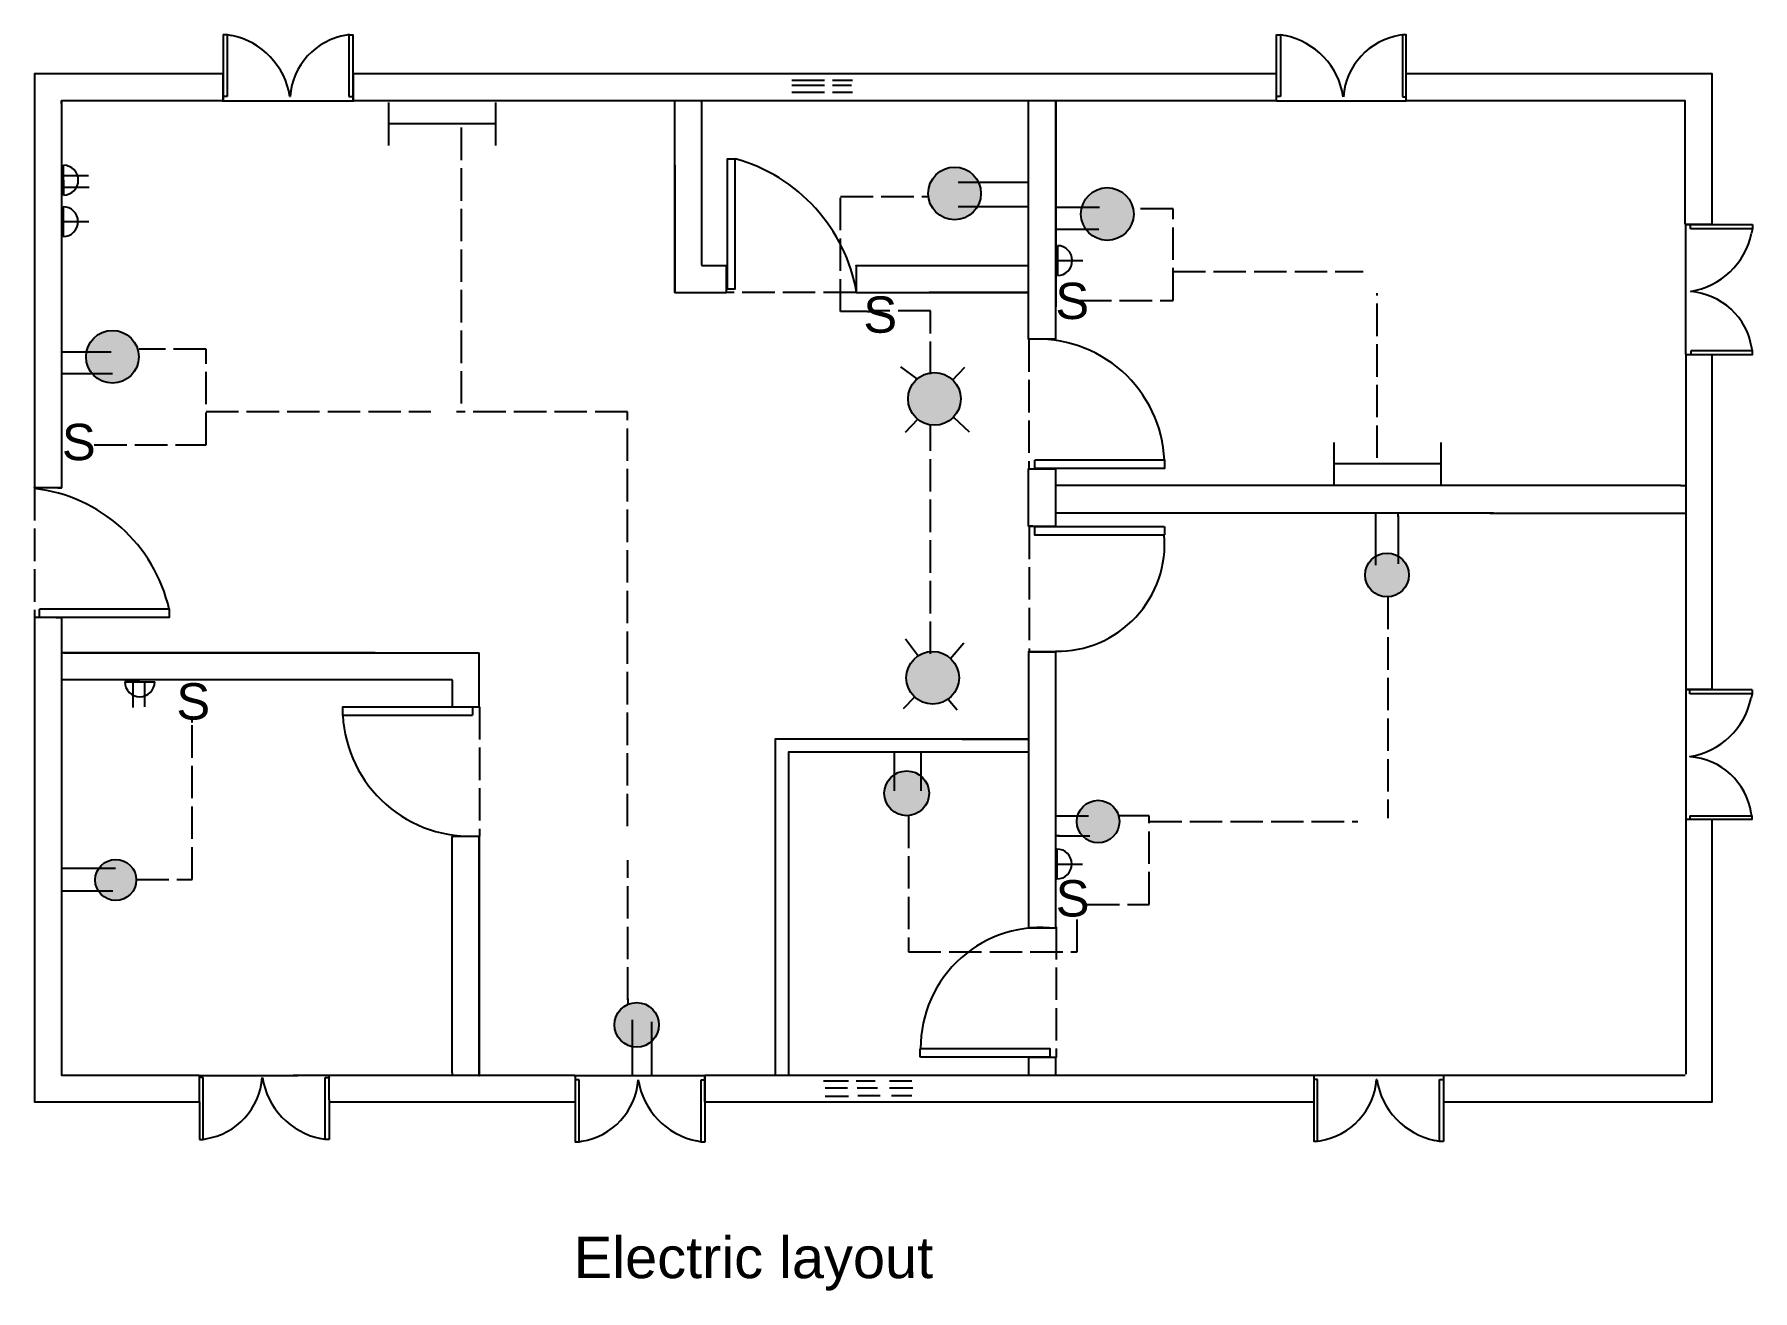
# Model space of a CAD drawing. Header units: millimetres. Extents: x 1752 to 4437, y 962 to 1601.
# Drawn here: x 2627 to 3262, y 1029 to 1493 of the extents above; entities that cross this region are included whole.
import ezdxf

# ---------------------------------------------------------------- set-up
doc = ezdxf.new("R2010")
doc.units = ezdxf.units.MM
doc.linetypes.add('ACAD_ISO02W100', pattern=[15, 12, -3])
for name, color, linetype in [('celling mounted light', 50, 'Continuous'), ('dotted', 100, 'ACAD_ISO02W100'), ('Socket', 80, 'Continuous'), ('Switch', 154, 'Continuous'), ('tube light', 10, 'Continuous')]:
    doc.layers.add(name, color=color, linetype=linetype)
doc.layers.add('wire', color=90, linetype='ACAD_ISO02W100', plot=False)
doc.styles.get("Standard").update_dxf_attribs({"font": 'arial.ttf'})

msp = doc.modelspace()

# ---------------------------------------------------------------- hatches: boundary and pattern name
at = {"layer": 'celling mounted light'}
h = msp.add_hatch(color=256, dxfattribs=at)
h.dxf.hatch_style = 1
h.paths.add_polyline_path([(2665.256, 1373.861, 1), (2645.773, 1373.861, 1)])
h.paths.add_polyline_path([(2969.002, 1358.29, 1), (2949.519, 1358.29, 1)])
h.paths.add_polyline_path([(2976.474, 1434.211, 1), (2956.992, 1434.211, 1)])
h.paths.add_polyline_path([(3032.902, 1426.605, 1), (3013.419, 1426.605, 1)])
h.paths.add_polyline_path([(3118.454, 1293.218, 1), (3134.611, 1293.218, 1)])
h = msp.add_hatch(color=256, dxfattribs=at)
h.dxf.hatch_style = 1
h.paths.add_polyline_path([(2948.893, 1255.262, 1), (2968.376, 1255.262, 1)])
h.paths.add_polyline_path([(2957.312, 1212.567, 1), (2940.751, 1212.567, 1)])
h.paths.add_polyline_path([(3027.617, 1202.123, 1), (3011.912, 1202.123, 1)])
h.paths.add_polyline_path([(2841.015, 1127.024, 1), (2857.487, 1127.024, 1)])
h.paths.add_polyline_path([(2664.349, 1180.56, 1), (2649.167, 1180.56, 1)])

# ---------------------------------------------------------------- linework, layer by layer
for p, q in [((2696.42, 1492.982), (2696.42, 1471.375)), ((2697.919, 1492.984), (2699.612, 1492.6)), ((2742.8, 1492.861), (2744.359, 1492.861)), ((2742.897, 1492.861), (2742.897, 1469.989)), ((2744.456, 1468.432), (2744.456, 1492.958)), ((3085.65, 1468.381), (3085.65, 1492.941)), ((3085.683, 1492.813), (3087.163, 1492.813)), ((3087.163, 1492.813), (3087.163, 1470.011)), ((3087.165, 1492.922), (3088.858, 1492.538)), ((2702.529, 1491.556), (2702.525, 1491.554)), ((3091.775, 1491.494), (3091.772, 1491.492)), ((2696.427, 1478.406), (2696.427, 1468.416)), ((2696.427, 1468.37), (2696.427, 1478.382)), ((2696.427, 1478.382), (2696.427, 1468.416)), ((2744.456, 1478.359), (2744.456, 1468.432)), ((3133.866, 1478.378), (3133.637, 1478.378)), ((2636.699, 1467.463), (2636.699, 1468.37)), ((2696.066, 1468.367), (2744.75, 1468.367)), ((2697.966, 1469.993), (2696.425, 1469.993)), ((2696.425, 1469.993), (2696.427, 1469.993)), ((2696.427, 1468.416), (2696.427, 1468.37)), ((2742.897, 1469.993), (2744.481, 1469.993)), ((2744.457, 1468.451), (2744.457, 1468.37)), ((2863.329, 1397.568), (2863.329, 1468.37)), ((2873.266, 1467.984), (2873.266, 1468.371)), ((2994.098, 1467.008), (2994.098, 1468.364)), ((3087.163, 1470.011), (3085.683, 1470.011)), ((3132.264, 1469.953), (3133.637, 1469.953)), ((3133.912, 1468.382), (3133.519, 1468.382)), ((2882.614, 1446.984), (2885.608, 1446.984)), ((2968.007, 1438.406), (2992.975, 1438.406)), ((2992.969, 1438.374), (2994.101, 1438.374)), ((2968.053, 1429.437), (2994.101, 1429.437)), ((3020.293, 1428.978), (3003.982, 1428.978)), ((3236.694, 1422.834), (3246.673, 1422.834)), ((3237.061, 1422.716), (3261.621, 1422.716)), ((3238.667, 1421.169), (3238.667, 1422.757)), ((3246.673, 1422.834), (3246.673, 1422.786)), ((3246.673, 1422.786), (3246.701, 1422.786)), ((3246.701, 1422.786), (3246.673, 1422.786)), ((3019.991, 1420.832), (3003.982, 1420.832)), ((3260.175, 1416.591), (3260.172, 1416.594)), ((3261.602, 1421.201), (3261.218, 1419.508)), ((2882.403, 1397.646), (2882.403, 1407.51)), ((2993.773, 1407.559), (2994.091, 1407.559)), ((2882.403, 1397.647), (2882.403, 1397.568)), ((2934.492, 1390.59), (2935.477, 1390.59)), ((2636.918, 1375.63), (2655.072, 1375.63)), ((3236.907, 1374.712), (3239.397, 1374.712)), ((3236.919, 1374.769), (3236.919, 1251.167)), ((3238.825, 1376.108), (3238.825, 1374.864)), ((3238.827, 1376.089), (3238.827, 1376.03)), ((3238.827, 1374.955), (3238.827, 1374.744)), ((3238.827, 1374.782), (3238.827, 1374.716)), ((2636.918, 1367.669), (2655.515, 1367.669)), ((2952.92, 1365.668), (2946.846, 1370.101)), ((2966.002, 1365.202), (2970.557, 1369.985)), ((2784.735, 1353.48), (2782.668, 1353.48)), ((2953.037, 1350.735), (2948.482, 1345.835)), ((2966.352, 1351.552), (2972.076, 1346.068)), ((2996.319, 1332.624), (2996.319, 1335.619)), ((3235.119, 1326.357), (3004.085, 1326.357)), ((3234.955, 1326.353), (3236.67, 1326.353)), ((3165.875, 1316.034), (3004.085, 1316.034)), ((3122.271, 1316.059), (3122.271, 1296.844)), ((3130.656, 1314.672), (3130.656, 1316.038)), ((3130.657, 1315.074), (3130.657, 1297.337)), ((3164.554, 1316.031), (3235.631, 1316.031)), ((3235.548, 1316.031), (3236.692, 1316.031)), ((2994.25, 1311.23), (2994.097, 1311.23)), ((2994.208, 1311.234), (3003.934, 1311.234)), ((3044.266, 1311.125), (3044.266, 1308.131)), ((2628.565, 1277.559), (2628.565, 1280.553)), ((2637.671, 1264.462), (2636.745, 1264.462)), ((2791.084, 1264.46), (2791.084, 1264.468)), ((2791.085, 1264.391), (2791.085, 1264.467)), ((2948.585, 1269.648), (2953.001, 1263.767)), ((2965.146, 1262.296), (2970.114, 1268.178)), ((2994.211, 1264.883), (2994.094, 1264.883)), ((2994.208, 1264.883), (3003.934, 1264.883)), ((2637.066, 1254.488), (2636.699, 1254.488)), ((3236.903, 1251.227), (3236.903, 1201.363)), ((3236.918, 1251.2), (3236.918, 1250.88)), ((3236.941, 1250.877), (3261.432, 1250.877)), ((3236.941, 1250.865), (3236.941, 1250.877)), ((3246.688, 1250.865), (3236.941, 1250.865)), ((3238.456, 1249.361), (3238.456, 1250.88)), ((3246.701, 1251.189), (3246.701, 1250.878)), ((2788.617, 1244.48), (2788.617, 1241.486)), ((2951.897, 1248.144), (2947.665, 1243.733)), ((2964.41, 1247.409), (2967.722, 1243.366)), ((3259.986, 1244.751), (3259.984, 1244.755)), ((3261.414, 1249.361), (3261.03, 1247.668)), ((2944.445, 1227.76), (2944.445, 1213.434)), ((2954.211, 1227.76), (2954.211, 1213.434)), ((3004.378, 1204.217), (3016.217, 1204.217)), ((3114.36, 1202.118), (3115.693, 1202.118)), ((3126.798, 1204.528), (3126.798, 1203.429)), ((3236.919, 1202.877), (3236.919, 1108.815)), ((3238.463, 1204.249), (3238.463, 1202.877)), ((2791.085, 1196.573), (2781.284, 1196.573)), ((2791.061, 1196.574), (2791.085, 1196.574)), ((3005.463, 1196.837), (3004.081, 1196.837)), ((3004.872, 1196.826), (3016.71, 1196.826)), ((2656.607, 1184.798), (2637.071, 1184.798)), ((2655.677, 1176.435), (2637.071, 1176.435)), ((2994.222, 1162.924), (2994.094, 1162.924)), ((2845.933, 1136.585), (2845.933, 1134.651)), ((2847.548, 1128.928), (2847.548, 1112.117)), ((2854.761, 1128.127), (2854.761, 1112.117)), ((2954.04, 1115.11), (2954.04, 1118.104)), ((2847.575, 1112.184), (2847.575, 1108.346)), ((2854.748, 1112.404), (2854.748, 1108.346)), ((2687.364, 1108.366), (2724.006, 1108.366)), ((2689.053, 1107.544), (2687.7, 1107.544)), ((2687.701, 1098.536), (2687.701, 1108.359)), ((2689.047, 1084.743), (2689.047, 1107.56)), ((2722.315, 1108.378), (2742.458, 1108.378)), ((2734.131, 1107.548), (2735.622, 1107.548)), ((2735.622, 1107.549), (2735.622, 1107.488)), ((2735.623, 1099.294), (2735.623, 1107.533)), ((2735.633, 1107.479), (2735.633, 1108.379)), ((2781.102, 1109.262), (2781.102, 1108.371)), ((2826.209, 1108.338), (2861.546, 1108.338)), ((2826.573, 1107.779), (2826.573, 1108.338)), ((2827.976, 1106.682), (2826.58, 1106.682)), ((2861.15, 1108.336), (2874.744, 1108.336)), ((2873.05, 1106.687), (2874.445, 1106.687)), ((2874.423, 1108.017), (2874.423, 1108.336)), ((2874.441, 1108.337), (2874.441, 1108.37)), ((2874.441, 1108.37), (2874.441, 1098.542)), ((2874.441, 1098.542), (2874.441, 1108.337)), ((2918.311, 1106.319), (2927.509, 1106.319)), ((2930.364, 1106.319), (2937.342, 1106.319)), ((2942.734, 1106.319), (2950.98, 1106.319)), ((3099.084, 1108.441), (3099.42, 1108.441)), ((3099.412, 1108.462), (3147.605, 1108.462)), ((3100.789, 1106.799), (3099.419, 1106.799)), ((3145.898, 1106.868), (3147.227, 1106.868)), ((3147.115, 1106.869), (3147.42, 1106.869)), ((3147.42, 1108.445), (3147.42, 1083.914)), ((2636.697, 1098.553), (2636.697, 1098.544)), ((2636.697, 1098.544), (2636.697, 1098.544)), ((2687.622, 1098.547), (2687.622, 1098.544)), ((2735.613, 1099.389), (2735.613, 1084.642)), ((2735.706, 1098.544), (2735.617, 1098.544)), ((2826.441, 1098.542), (2826.441, 1098.544)), ((2826.478, 1098.599), (2826.478, 1098.544)), ((2874.397, 1098.544), (2874.397, 1083.723)), ((2918.946, 1103.785), (2927.192, 1103.785)), ((2918.946, 1100.617), (2927.509, 1100.617)), ((2930.681, 1103.785), (2938.293, 1103.785)), ((2930.998, 1100.934), (2939.245, 1100.934)), ((2942.734, 1103.785), (2951.297, 1103.785)), ((2943.368, 1100.934), (2950.98, 1100.934)), ((3099.078, 1098.546), (3099.421, 1098.546)), ((2729.527, 1086.055), (2729.531, 1086.057)), ((2687.71, 1084.802), (2687.71, 1084.686)), ((2687.71, 1084.686), (2689.046, 1084.686)), ((2734.182, 1084.612), (2732.168, 1085.052)), ((2868.451, 1085.152), (2868.455, 1085.155)), ((2873.061, 1083.725), (2871.368, 1084.109)), ((3141.244, 1085.193), (3141.248, 1085.196)), ((3141.294, 1085.361), (3141.298, 1085.363)), ((3145.904, 1083.933), (3144.211, 1084.317))]:
    msp.add_line(p, q)
for points in [[(2696.421, 1492.985), (2697.925, 1492.985), (2697.925, 1470.028)], [(3085.65, 1468.381), (3133.65, 1468.381), (3133.65, 1492.846), (3132.277, 1492.846), (3132.277, 1469.973)], [(2696.427, 1478.382), (2626.69, 1478.382), (2626.69, 1325.493)], [(3085.65, 1478.382), (2744.427, 1478.382)], [(3246.701, 1422.786), (3246.701, 1478.382), (3133.848, 1478.382)], [(2696.427, 1468.37), (2636.694, 1468.37), (2636.694, 1325.493)], [(2721.121, 1470.028), (2721.195, 1470.028)], [(3085.848, 1468.37), (2744.457, 1468.37)], [(3003.962, 1380.425), (2994.094, 1380.425), (2994.094, 1467.038)], [(3003.747, 1380.41), (3004.085, 1380.41), (3004.085, 1468.099), (3004.085, 1392.375)], [(3236.694, 1422.834), (3236.694, 1468.37), (3133.848, 1468.37)], [(2863.329, 1444.644), (2863.329, 1397.568), (2882.403, 1397.568), (2882.403, 1397.573)], [(2882.662, 1446.935), (2882.662, 1398.935), (2885.662, 1398.935), (2885.662, 1446.935)], [(3236.839, 1422.804), (3236.839, 1374.804)], [(3261.604, 1422.699), (3261.604, 1421.195), (3238.646, 1421.195)], [(2930.402, 1407.495), (2930.402, 1407.562), (2993.784, 1407.562)], [(2930.403, 1407.51), (2930.403, 1397.568), (2994.083, 1397.568), (2957.357, 1397.568)], [(3238.646, 1397.999), (3238.646, 1397.931)], [(3238.827, 1374.716), (3261.526, 1374.716), (3261.526, 1376.089), (3238.825, 1376.089)], [(3246.701, 1251.167), (3246.701, 1374.716)], [(2996.369, 1332.672), (3044.369, 1332.672), (3044.369, 1335.672), (2996.369, 1335.672)], [(2994.094, 1311.213), (2994.094, 1332.425), (3003.962, 1332.425)], [(2995.7, 1311.213), (2994.094, 1311.213), (3004.085, 1311.213), (3004.085, 1332.419), (3003.905, 1332.419)], [(2626.685, 1325.493), (2626.685, 1325.501), (2636.607, 1325.501)], [(2635.302, 1325.493), (2636.694, 1325.493), (2626.685, 1325.493)], [(3044.217, 1311.077), (2996.217, 1311.077), (2996.217, 1308.077), (3044.217, 1308.077)], [(2634.771, 1277.553), (2636.694, 1277.553), (2626.685, 1277.553)], [(2636.607, 1277.501), (2626.685, 1277.501), (2626.685, 1277.553)], [(2626.69, 1277.553), (2626.69, 1098.544), (2687.709, 1098.544), (2687.709, 1084.743)], [(2628.614, 1277.606), (2676.614, 1277.606), (2676.614, 1280.606), (2628.614, 1280.606)], [(2636.694, 1277.553), (2636.694, 1108.37), (2687.622, 1108.37)], [(2752.628, 1264.468), (2637.424, 1264.468), (2791.084, 1264.468)], [(2781.103, 1254.372), (2781.103, 1244.573), (2791.085, 1244.573), (2791.085, 1264.398)], [(2994.208, 1162.923), (3004.085, 1162.923), (3004.085, 1264.9), (2994.094, 1264.9)], [(2994.551, 1264.9), (2994.094, 1264.9), (2994.094, 1162.924)], [(3261.415, 1250.859), (3261.415, 1249.355), (3238.458, 1249.355), (3238.458, 1249.354)], [(2788.568, 1244.432), (2740.568, 1244.432), (2740.568, 1241.432), (2788.568, 1241.432)], [(2969.366, 1232.615), (2994.02, 1232.615), (2900.391, 1232.615), (2900.391, 1108.431)], [(2994.058, 1227.801), (2905.382, 1227.801), (2905.382, 1108.431)], [(3238.458, 1226.159), (3238.458, 1226.091)], [(3147.42, 1098.544), (3246.701, 1098.544), (3246.701, 1202.877)], [(3238.463, 1204.249), (3261.338, 1204.249), (3261.338, 1202.877), (3236.919, 1202.877)], [(2781.104, 1109.248), (2781.104, 1196.572), (2781.414, 1196.572)], [(2791.031, 1196.573), (2791.085, 1196.573), (2791.028, 1196.573)], [(2954.09, 1115.158), (3002.09, 1115.158), (3002.09, 1118.158), (2954.09, 1118.158)], [(2900.384, 1108.372), (3004.085, 1108.372), (3004.085, 1114.923), (2994.208, 1114.923)], [(2994.223, 1114.922), (2994.094, 1114.922), (2994.094, 1108.399)], [(2735.635, 1084.626), (2734.131, 1084.626), (2734.131, 1107.548)], [(2735.685, 1108.37), (2826.441, 1108.37)], [(2826.576, 1108.266), (2826.576, 1083.8), (2827.949, 1083.8), (2827.949, 1106.673)], [(2849.859, 1106.681), (2849.791, 1106.681)], [(2874.397, 1083.723), (2873.055, 1083.723), (2873.055, 1106.681)], [(2874.441, 1108.37), (2900.391, 1108.37)], [(3004.055, 1108.445), (3099.281, 1108.445)], [(3099.42, 1108.474), (3099.42, 1084.009), (3100.792, 1084.009), (3100.792, 1106.799)], [(3122.702, 1106.889), (3122.634, 1106.889)], [(3147.402, 1083.932), (3145.898, 1083.932), (3145.898, 1106.868)], [(3147.42, 1108.445), (3236.694, 1108.445)], [(2735.687, 1098.544), (2826.478, 1098.544)], [(2874.402, 1098.544), (3099.264, 1098.544)]]:
    msp.add_lwpolyline(points)
for points in [[(2743.03, 1492.907), (2742.061, 1492.691), (2742.061, 1492.69, 0.3497853), (2721.189, 1470.028)], [(3132.277, 1492.845), (3131.308, 1492.63), (3131.308, 1492.629, 0.3497853), (3110.435, 1469.966)], [(2873.266, 1468.002), (2873.266, 1407.692, 0.4142136), (2873.396, 1407.562), (2882.415, 1407.562), (2882.415, 1407.319)], [(3261.525, 1376.089), (3261.31, 1377.058), (3261.309, 1377.058, 0.3497853), (3238.646, 1397.931)], [(3004.086, 1264.78), (3004.077, 1265.035, 0.4425591), (3044.22, 1308.072)], [(2781.104, 1254.358, 0.4142136), (2780.974, 1254.488), (2637.048, 1254.488)], [(3261.337, 1204.25), (3261.122, 1205.219), (3261.12, 1205.219, 0.3497853), (3238.458, 1226.091)], [(2689.025, 1084.704), (2689.994, 1084.919), (2689.995, 1084.92, 0.3497853), (2710.867, 1107.583)], [(2827.95, 1083.802), (2828.919, 1084.017), (2828.919, 1084.018, 0.3497853), (2849.791, 1106.681)], [(3100.793, 1084.01), (3101.762, 1084.225), (3101.762, 1084.226, 0.3497853), (3122.634, 1106.889)]]:
    msp.add_lwpolyline(points, format="xyb")
msp.add_lwpolyline([(2791.085, 1196.633), (2791.085, 1108.208)], close=True)
for centre, radius in [((2966.733, 1434.211), 9.741), ((3023.16, 1426.605), 9.741), ((2959.26, 1358.29), 9.741), ((3126.533, 1293.218), 8.078), ((2958.634, 1255.262), 9.741), ((2949.031, 1212.567), 8.281), ((3019.765, 1202.123), 7.853), ((2656.758, 1180.56), 7.591), ((2849.251, 1127.024), 8.236)]:
    msp.add_circle(centre, radius)
for centre, radius, start, end in [((2693.968, 1465.688), 27.498, 9.081171, 78.188012), ((3083.214, 1465.626), 27.498, 9.081171, 78.188012), ((2689.255, 1460.904), 33.218, 15.942823, 15.972561), ((3078.501, 1460.842), 33.218, 15.942823, 15.972561), ((2869.121, 1386.93), 62.322, 9.828412, 74.570575), ((3234.306, 1425.152), 27.498, 279.081171, 348.188012), ((3229.522, 1429.865), 33.218, 285.942823, 285.972561), ((2997.395, 1333.458), 46.932, 2.703639, 93.940005), ((2620.103, 1267.722), 57.84, 12.817304, 83.433423), ((2623.926, 1272.276), 53.16, 8.701705, 9.015002), ((3234.118, 1253.313), 27.498, 279.081171, 348.188012), ((2787.773, 1243.876), 47.172, 183.031106, 274.146225), ((3229.334, 1258.025), 33.218, 285.942823, 285.972561), ((2998.665, 1118.495), 44.487, 82.839432, 180.337934), ((2738.088, 1111.923), 27.498, 189.081171, 258.188012), ((2881.725, 1115.805), 33.218, 195.942823, 195.972561), ((2877.012, 1111.021), 27.498, 189.081171, 258.188012), ((3154.568, 1116.013), 33.218, 195.942823, 195.972561), ((3149.856, 1111.229), 27.498, 189.081171, 258.188012)]:
    msp.add_arc(centre, radius, start, end)
msp.add_circle((2655.515, 1373.861), 9.741, dxfattribs=at)
at = {"layer": 'Defpoints'}
msp.add_line((2665.625, 1253.759), (2660.11, 1253.759), dxfattribs=at)
at = {"layer": 'dotted'}
for p, q in [((2906.618, 1474.169), (2928.672, 1474.169)), ((2906.638, 1476.022), (2929.056, 1476.022)), ((2906.618, 1471.615), (2928.992, 1471.615)), ((2930.252, 1397.57), (2882.763, 1397.57)), ((2994.17, 1380.316), (2994.17, 1332.741)), ((2626.718, 1325.356), (2626.718, 1277.677)), ((2994.265, 1311.125), (2994.265, 1264.873)), ((2791.184, 1244.48), (2791.184, 1196.691)), ((3004.211, 1163.225), (3004.211, 1115.008))]:
    msp.add_line(p, q, dxfattribs=at)
at = {"layer": 'Socket'}
for p, q in [((2637.409, 1433.605), (2637.409, 1444.634)), ((2637.409, 1440.874), (2646.667, 1440.874)), ((2637.409, 1439.12), (2637.409, 1433.605)), ((2637.409, 1436.583), (2646.881, 1436.583)), ((2637.294, 1423.794), (2637.294, 1429.309)), ((2637.294, 1429.309), (2637.294, 1418.28)), ((2637.294, 1423.794), (2646.766, 1423.794)), ((3004.694, 1414.907), (3004.694, 1403.878)), ((3004.694, 1409.393), (3014.165, 1409.393)), ((2660.11, 1253.759), (2671.139, 1253.759)), ((2663.088, 1253.759), (2663.088, 1244.287)), ((2667.379, 1253.759), (2667.379, 1244.502)), ((3004.534, 1191.964), (3004.534, 1180.935)), ((3004.534, 1186.449), (3014.005, 1186.449))]:
    msp.add_line(p, q, dxfattribs=at)
for centre, start, end in [((2637.409, 1439.12), 270, 90), ((2637.294, 1423.794), 270, 90), ((3004.694, 1409.393), 270, 90), ((2665.625, 1253.759), 180, 0), ((3004.534, 1186.449), 270, 90)]:
    msp.add_arc(centre, 5.514, start, end, dxfattribs=at)
at = {"layer": 'tube light'}
for p, q in [((2757.485, 1467.786), (2757.485, 1459.895)), ((2797.097, 1467.786), (2797.097, 1451.984)), ((3106.817, 1342.143), (3106.817, 1334.252)), ((3146.43, 1342.143), (3146.43, 1326.34))]:
    msp.add_line(p, q, dxfattribs=at)
for points in [[(2796.887, 1459.895), (2757.485, 1459.895), (2757.485, 1451.984)], [(3146.22, 1334.252), (3106.817, 1334.252), (3106.817, 1326.34)]]:
    msp.add_lwpolyline(points, dxfattribs=at)
at = {"layer": 'wire'}
for points in [[(2784.431, 1458.54), (2784.431, 1353.626)], [(2934.582, 1390.586), (2924.623, 1390.586), (2924.623, 1433.113), (2957.099, 1433.113)], [(3012.678, 1394.671), (3047.471, 1394.671), (3047.471, 1428.508), (3032.821, 1428.508)], [(3047.408, 1405.348), (3117.659, 1405.348)], [(3122.916, 1336.512), (3122.916, 1397.316)], [(2957.836, 1367.483), (2957.836, 1390.775), (2936.382, 1390.775)], [(2648.843, 1341.314), (2690.109, 1341.314), (2690.109, 1376.643), (2665.457, 1376.643)], [(2690.109, 1353.626), (2773.177, 1353.626)], [(2845.883, 1200.416), (2845.883, 1353.516), (2784.576, 1353.516)], [(2957.836, 1264.067), (2957.836, 1348.85)], [(3126.791, 1285.229), (3126.791, 1204.305)], [(2664.384, 1180.72), (2684.996, 1180.72), (2684.996, 1238.771), (2684.996, 1239.657)], [(2949.691, 1204.339), (2949.691, 1153.978), (3012.045, 1153.978), (3012.045, 1168.202)], [(3015.661, 1171.498), (3038.654, 1171.498), (3038.654, 1204.305), (3027.157, 1204.305)], [(3038.654, 1202.118), (3114.747, 1202.118)], [(2845.935, 1136.288), (2845.935, 1187.909)]]:
    msp.add_lwpolyline(points, dxfattribs=at)

# ---------------------------------------------------------------- texts
msp.add_text('Electric layout', height=15.2769).set_placement((2826, 1033.427))
at = {"layer": 'Switch'}
for p in [(3003.94, 1387.809), (2933.007, 1382.748), (2636.852, 1335.667), (2679.15, 1239.833), (3004.089, 1167.064)]:
    msp.add_text('S', height=13.422, dxfattribs=at).set_placement(p)

doc.saveas('drawing.dxf')
